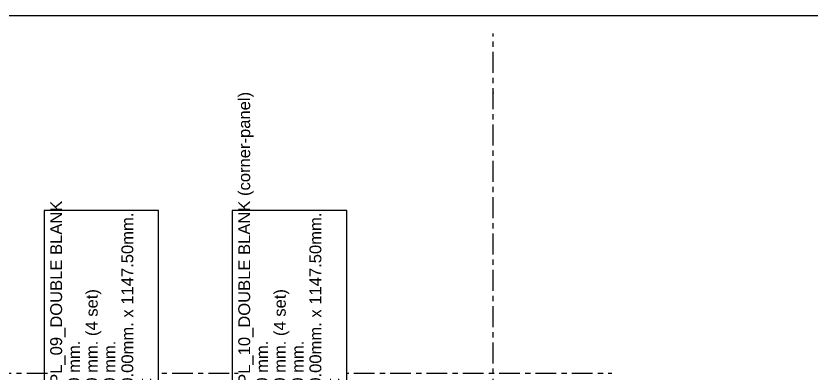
# Model space of a CAD drawing. Header units: millimetres. Extents: x -1379 to 1385823, y -4884429 to 548763.
# Drawn here: x 567777 to 574479, y -2330551 to -2327541 of the extents above; entities that cross this region are included whole.
import ezdxf
from ezdxf.enums import TextEntityAlignment as Align

# ---------------------------------------------------------------- set-up
doc = ezdxf.new("R2010")
doc.units = ezdxf.units.MM
doc.set_wipeout_variables(frame=1)
doc.linetypes.add('CENTER', pattern=[50.8, 31.75, -6.35, 6.35, -6.35])
doc.linetypes.add('TA_GL_000.70000', pattern=[1.925, 0.7, -0.175, 0.175, -0.175, 0.7])
for name, color, linetype in [('000 - 0_SYM_DWG_GRIDLINE_MAIN_COLOR_251', 7, 'Continuous'), ('000 - 0_SYM_DWG_SLOPE-SYM_TEXT_COLOR_3', 7, 'Continuous'), ('000 - GRID', 7, 'CENTER')]:
    doc.layers.add(name, color=color, linetype=linetype)
for name, color, linetype, plot in [('000 - ESTIMATE_ASPG_MAIN_COLOR_6', 7, 'Continuous', False), ('000 - ESTIMATE_ASPG_TEXT_COLOR_1', 7, 'Continuous', False), ('000 - ESTIMATE_ASPG_WIPEOUT_', 7, 'Continuous', False)]:
    doc.layers.add(name, color=color, linetype=linetype, plot=plot)
doc.styles.add('_Arial', font='arial.ttf')
doc.styles.add('ARIAL', font='arial.ttf')
doc.styles.add('TA', font='', dxfattribs={"height": 4.5})
doc.styles.get('TA').set_extended_font_data('Cordia New')

# ---------------------------------------------------------------- blocks, each defined once
blk = doc.blocks.new('*U1841')
at = {"layer": '000 - 0_SYM_DWG_GRIDLINE_MAIN_COLOR_251', "color": 7, "linetype": 'ByBlock', "ltscale": 5}
blk.add_line((20, 0), (-470.6, 0), dxfattribs=at)
at = {"layer": '000 - 0_SYM_DWG_GRIDLINE_MAIN_COLOR_251', "color": 7}
blk.add_point((-450.6, 0), dxfattribs=at)
at = {"color": 7, "style": 'TA', "flags": 1}
blk.add_attdef('LOCATION', (6, -6), '', height=4.5, rotation=270, dxfattribs=at)
blk = doc.blocks.new('*U2273')
at = {"layer": '000 - 0_SYM_DWG_GRIDLINE_MAIN_COLOR_251', "color": 7, "linetype": 'ByBlock', "ltscale": 5}
blk.add_line((10, 0), (-345.74, 0), dxfattribs=at)
at = {"layer": '000 - 0_SYM_DWG_GRIDLINE_MAIN_COLOR_251', "color": 7}
blk.add_point((-335.74, 0), dxfattribs=at)
at = {"color": 7, "style": 'TA', "flags": 1}
blk.add_attdef('LOCATION', (6, -6), '', height=4.5, rotation=270, dxfattribs=at)
at = {"layer": '000 - 0_SYM_DWG_SLOPE-SYM_TEXT_COLOR_3', "color": 7, "style": 'ARIAL'}
blk.add_attdef('GRID-HEAD', text='', height=4, rotation=90, dxfattribs=at).set_placement((25.6, 0), align=Align.MIDDLE_CENTER)
blk = doc.blocks.new('C-1-IV01_REV00_20260614-170635_ELEVAITON_2_DIMS')
at = {"layer": '000 - GRID', "color": 7, "linetype": 'TA_GL_000.70000'}
for name, p, xscale, yscale, zscale, rotation in [('*U2273', (0, 100000), 50.00000000000004, 50.00000000000004, 50.00000000000004, 270), ('*U1841', (-22530, 114425), 50, 50, 50, 180)]:
    blk.add_blockref(name, p, dxfattribs=dict(at, xscale=xscale, yscale=yscale, zscale=zscale, rotation=rotation))
blk = doc.blocks.new('A$Cd3cf6656')
at = {"color": 7}
blk.add_wipeout([(-964.7, -457.4), (1855.6, -457.4), (1855.6, 457.4), (-964.7, 457.4)], dxfattribs=at).dxf.layer = '000 - ESTIMATE_ASPG_WIPEOUT_'
at = {"layer": '000 - ESTIMATE_ASPG_MAIN_COLOR_6', "color": 7}
blk.add_lwpolyline([(-964.7, -457.4), (1855.6, -457.4), (1855.6, 507.4), (-964.7, 507.4)], close=True, dxfattribs=at)
at = {"layer": '000 - ESTIMATE_ASPG_TEXT_COLOR_1', "color": 7, "style": '_Arial'}
for s, p in [('LV TYPE', (-914.7, 356.5)), (':', (45, 356.5)), ('LV SINGLE-H', (-914.7, 206.5)), (':', (45, 206.5)), ('LV DOUBLE-H', (-914.7, 56.5)), (':', (45, 56.5)), ('VV_TRIM', (-914.7, -93.5)), (':', (45, -93.5)), ('F W x H x set', (-914.7, -243.5)), (':', (45, -243.5))]:
    blk.add_text(s, height=100, dxfattribs=at).set_placement(p)
for tag, p in [('LV_TYPE_VAL', (138.1, 356.5)), ('LV_SIN-H_VAL', (138.1, 206.5)), ('LV_DOU-H_VAL', (138.1, 56.5)), ('V-TRIM_VAL', (138.1, -93.5)), ('FRAME_VAL', (138.1, -243.5)), ('FRAME_SET', (138.1, -393.5))]:
    blk.add_attdef(tag, p, '', height=100, dxfattribs=at)
blk = doc.blocks.new('A$C7174f569')
at = {"color": 7, "rotation": 90}
for p, values in [((126311.1, 16503.8), {'LV_TYPE_VAL': 'E2_PL_10_DOUBLE BLANK (corner-panel)', 'LV_SIN-H_VAL': '4590 mm. ', 'LV_DOU-H_VAL': '4390 mm. (4 set)', 'V-TRIM_VAL': '4590 mm.', 'FRAME_VAL': '1550.00mm. x 1147.50mm.', 'FRAME_SET': '4 set'}), ((124726.1, 16503.8), {'LV_TYPE_VAL': 'E2_PL_09_DOUBLE BLANK', 'LV_SIN-H_VAL': '4590 mm. ', 'LV_DOU-H_VAL': '4390 mm. (4 set)', 'V-TRIM_VAL': '4590 mm.', 'FRAME_VAL': '1380.00mm. x 1147.50mm.', 'FRAME_SET': '4 set'})]:
    blk.add_blockref('A$Cd3cf6656', p, dxfattribs=at).add_auto_attribs(values)

msp = doc.modelspace()

# ---------------------------------------------------------------- linework, layer by layer
at = {"color": 7}
msp.add_lwpolyline([(543796.4, -2347540.5), (582546.4, -2347540.5), (582546.4, -2327540.5), (543796.4, -2327540.5)], close=True, dxfattribs=at)

# ---------------------------------------------------------------- block references
msp.add_blockref('C-1-IV01_REV00_20260614-170635_ELEVAITON_2_DIMS', (571798.8, -2444975.4), dxfattribs=at)

# ---------------------------------------------------------------- next in the draw order: block references
msp.add_blockref('A$C7174f569', (443796.4, -2347540.5), dxfattribs=at)

doc.saveas('drawing.dxf')
